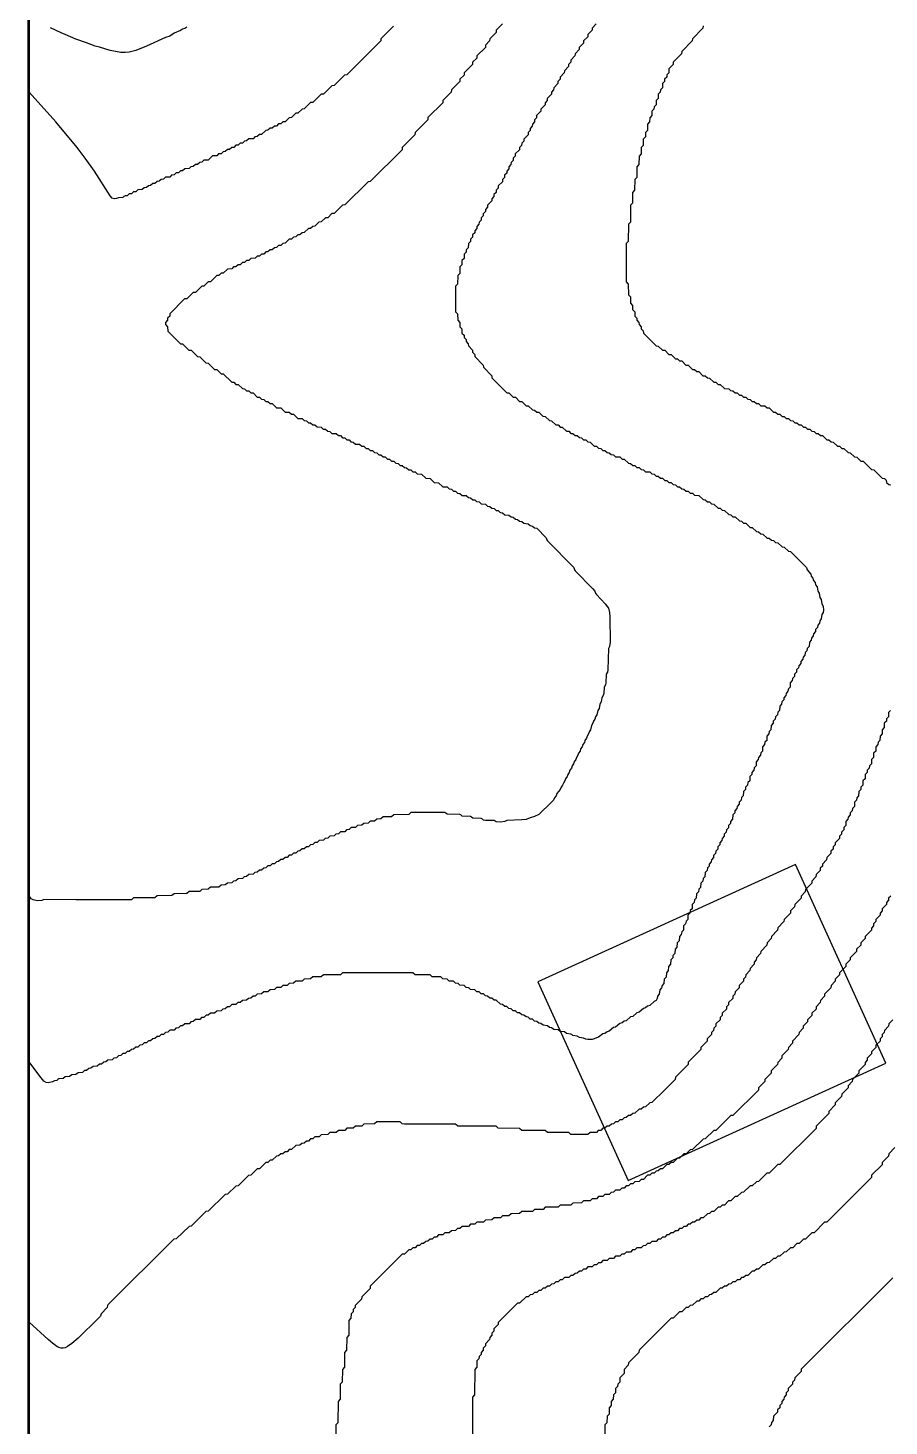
# Model space of a CAD drawing. Header units: millimetres. Extents: x 0 to 600000, y 0 to 540000.
# Drawn here: x 0 to 100917, y 195234 to 359148 of the extents above; entities that cross this region are included whole.
import ezdxf

# ---------------------------------------------------------------- set-up
doc = ezdxf.new("R2010")
doc.units = ezdxf.units.MM
for name, color, linetype in [('BLDG_BOX_RASTER', 1, 'Continuous'), ('BLDG_FOOTPRINT_RASTER', 12, 'Continuous'), ('CONTOUR_44', 5, 'Continuous'), ('CONTOUR_45', 5, 'Continuous'), ('CONTOUR_46', 150, 'Continuous'), ('CONTOUR_47', 150, 'Continuous'), ('CONTOUR_48', 130, 'Continuous'), ('CONTOUR_49', 90, 'Continuous'), ('CONTOUR_50', 90, 'Continuous'), ('CONTOUR_51', 3, 'Continuous'), ('CONTOUR_52', 60, 'Continuous'), ('CONTOUR_53', 50, 'Continuous'), ('CONTOUR_54', 40, 'Continuous'), ('CONTOUR_55', 40, 'Continuous'), ('MODEL_BOUNDARY', 7, 'Continuous')]:
    doc.layers.add(name, color=color, linetype=linetype)

msp = doc.modelspace()

# ---------------------------------------------------------------- linework, layer by layer
at = {"layer": 'BLDG_BOX_RASTER'}
msp.add_polyline3d([(89957, 261051, 50776), (59751, 247320, 49888), (70335, 224037, 51933), (100541, 237767, 53245), (89957, 261051, 50776)], close=True, dxfattribs=at)
at = {"layer": 'BLDG_FOOTPRINT_RASTER'}
msp.add_polyline3d([(70335, 224037, 51933), (100541, 237767, 53245), (89957, 261051, 50776), (59751, 247320, 49888), (70335, 224037, 51933)], close=True, dxfattribs=at)
at = {"layer": 'CONTOUR_44'}
msp.add_polyline3d([(125, 123, 44000), (599875, 124, 44000), (599876, 539875, 44000), (125, 539876, 44000), (125, 123, 44000)], close=True, dxfattribs=at)
at = {"layer": 'CONTOUR_45'}
msp.add_polyline3d([(125, 123, 45000), (599875, 124, 45000), (599876, 539875, 45000), (125, 539876, 45000), (125, 123, 45000)], close=True, dxfattribs=at)
at = {"layer": 'CONTOUR_46'}
msp.add_polyline3d([(125, 457886, 46000), (125, 123, 46000), (125, 123, 46000), (599875, 124, 46000)], dxfattribs=at)
at = {"layer": 'CONTOUR_47'}
for points in [[(125, 360358, 47000), (125, 123, 47000), (125, 123, 47000), (599875, 124, 47000)], [(18625, 359250, 47000), (18375, 359095, 47000), (18125, 359015, 47000), (17875, 358862, 47000), (17125, 358531, 47000), (16625, 358191, 47000), (16125, 358043, 47000), (13875, 356996, 47000), (12625, 356502, 47000), (11875, 356317, 47000), (11375, 356276, 47000), (10875, 356286, 47000), (9625, 356515, 47000), (8375, 356891, 47000), (7875, 356998, 47000), (6875, 357389, 47000), (5625, 357816, 47000), (4375, 358390, 47000), (3875, 358567, 47000), (2625, 359156, 47000)]]:
    msp.add_polyline3d(points, dxfattribs=at)
at = {"layer": 'CONTOUR_48'}
msp.add_polyline3d([(42857, 359375, 48000), (41375, 357889, 48000), (41354, 357625, 48000), (37375, 353650, 48000), (37107, 353625, 48000), (35875, 352400, 48000), (35606, 352375, 48000), (34625, 351401, 48000), (34356, 351375, 48000), (33375, 350402, 48000), (33125, 350391, 48000), (32375, 349653, 48000), (32125, 349641, 48000), (31625, 349153, 48000), (31375, 349141, 48000), (30875, 348653, 48000), (30602, 348625, 48000), (30125, 348155, 48000), (29875, 348143, 48000), (29625, 347902, 48000), (29375, 347892, 48000), (29125, 347652, 48000), (28875, 347641, 48000), (28625, 347401, 48000), (28375, 347391, 48000), (28125, 347150, 48000), (27875, 347140, 48000), (27375, 346655, 48000), (27125, 346643, 48000), (26875, 346403, 48000), (26595, 346375, 48000), (26375, 346155, 48000), (25875, 346140, 48000), (25625, 345900, 48000), (25375, 345891, 48000), (25125, 345651, 48000), (24875, 345641, 48000), (24625, 345401, 48000), (24375, 345391, 48000), (24125, 345152, 48000), (23875, 345142, 48000), (23625, 344902, 48000), (23375, 344892, 48000), (23125, 344653, 48000), (22875, 344642, 48000), (22625, 344404, 48000), (22345, 344375, 48000), (22125, 344155, 48000), (21625, 344140, 48000), (21125, 343659, 48000), (20625, 343641, 48000), (20375, 343404, 48000), (20125, 343393, 48000), (19875, 343155, 48000), (19625, 343144, 48000), (19375, 342907, 48000), (19090, 342875, 48000), (18875, 342660, 48000), (18375, 342643, 48000), (18125, 342407, 48000), (17875, 342395, 48000), (17625, 342159, 48000), (17375, 342147, 48000), (17125, 341911, 48000), (16834, 341875, 48000), (16625, 341666, 48000), (16125, 341646, 48000), (15875, 341413, 48000), (15625, 341399, 48000), (15375, 341167, 48000), (15125, 341152, 48000), (14875, 340921, 48000), (14625, 340904, 48000), (14375, 340675, 48000), (14125, 340657, 48000), (13875, 340431, 48000), (13625, 340411, 48000), (13375, 340191, 48000), (12875, 340161, 48000), (12625, 339944, 48000), (12375, 339921, 48000), (12125, 339710, 48000), (11875, 339682, 48000), (11625, 339484, 48000), (11375, 339450, 48000), (11221, 339375, 48000), (11125, 339279, 48000), (10625, 339230, 48000), (10375, 339143, 48000), (10125, 339132, 48000), (9875, 339209, 48000), (9625, 339465, 48000), (7780, 342375, 48000), (6719, 343875, 48000), (5766, 345125, 48000), (3276, 348125, 48000), (125, 351634, 48000), (125, 124, 48000)], dxfattribs=at)
at = {"layer": 'CONTOUR_49'}
msp.add_polyline3d([(55609, 359625, 49000), (54875, 358887, 49000), (54859, 358625, 49000), (54116, 357875, 49000), (54109, 357625, 49000), (53615, 357125, 49000), (53607, 356875, 49000), (52625, 355888, 49000), (52608, 355625, 49000), (52115, 355125, 49000), (52107, 354875, 49000), (51115, 353875, 49000), (51108, 353625, 49000), (50614, 353125, 49000), (50606, 352875, 49000), (49625, 351889, 49000), (49607, 351625, 49000), (48614, 350625, 49000), (48606, 350375, 49000), (46875, 348639, 49000), (46856, 348375, 49000), (45375, 346889, 49000), (45355, 346625, 49000), (43875, 345140, 49000), (43854, 344875, 49000), (40125, 341147, 49000), (39859, 341125, 49000), (37125, 338399, 49000), (36875, 338389, 49000), (35875, 337400, 49000), (35625, 337389, 49000), (35125, 336899, 49000), (34875, 336889, 49000), (34375, 336399, 49000), (34106, 336375, 49000), (33625, 335899, 49000), (33375, 335889, 49000), (33125, 335647, 49000), (32875, 335638, 49000), (32375, 335149, 49000), (32125, 335139, 49000), (31875, 334897, 49000), (31625, 334889, 49000), (31375, 334646, 49000), (31125, 334638, 49000), (30875, 334396, 49000), (30625, 334387, 49000), (30125, 333899, 49000), (29875, 333889, 49000), (29625, 333647, 49000), (29375, 333638, 49000), (29125, 333397, 49000), (28875, 333388, 49000), (28625, 333146, 49000), (28375, 333138, 49000), (28125, 332896, 49000), (27875, 332888, 49000), (27625, 332646, 49000), (27375, 332638, 49000), (27125, 332396, 49000), (26875, 332388, 49000), (26625, 332147, 49000), (26125, 332136, 49000), (25875, 331894, 49000), (25625, 331887, 49000), (25375, 331644, 49000), (25125, 331637, 49000), (24875, 331394, 49000), (24625, 331387, 49000), (24375, 331144, 49000), (24105, 331125, 49000), (23875, 330895, 49000), (23375, 330885, 49000), (22875, 330394, 49000), (22625, 330386, 49000), (22375, 330142, 49000), (22125, 330135, 49000), (21375, 329395, 49000), (21125, 329386, 49000), (20625, 328894, 49000), (20375, 328886, 49000), (19625, 328144, 49000), (19361, 328125, 49000), (18625, 327393, 49000), (18363, 327375, 49000), (16625, 325635, 49000), (16614, 325375, 49000), (16368, 325125, 49000), (16365, 324875, 49000), (16120, 324625, 49000), (16125, 324364, 49000), (16364, 324125, 49000), (16375, 323616, 49000), (17875, 322115, 49000), (18125, 322107, 49000), (18861, 321375, 49000), (19125, 321355, 49000), (19860, 320625, 49000), (20125, 320604, 49000), (20859, 319875, 49000), (21125, 319854, 49000), (21875, 319113, 49000), (22125, 319105, 49000), (22625, 318613, 49000), (22875, 318603, 49000), (23875, 317614, 49000), (24125, 317607, 49000), (24375, 317363, 49000), (24625, 317355, 49000), (25125, 316864, 49000), (25375, 316857, 49000), (25625, 316613, 49000), (25875, 316606, 49000), (26125, 316363, 49000), (26375, 316354, 49000), (26875, 315864, 49000), (27125, 315856, 49000), (27375, 315613, 49000), (27625, 315606, 49000), (27875, 315363, 49000), (28125, 315355, 49000), (28375, 315112, 49000), (28625, 315104, 49000), (29125, 314615, 49000), (29625, 314602, 49000), (30125, 314115, 49000), (30625, 314103, 49000), (30875, 313862, 49000), (31125, 313853, 49000), (31625, 313365, 49000), (32125, 313353, 49000), (32353, 313125, 49000), (32625, 313104, 49000), (32875, 312862, 49000), (33125, 312855, 49000), (33375, 312613, 49000), (33625, 312605, 49000), (33875, 312364, 49000), (34375, 312352, 49000), (34602, 312125, 49000), (34875, 312103, 49000), (35125, 311862, 49000), (35375, 311854, 49000), (35625, 311613, 49000), (36125, 311600, 49000), (36375, 311360, 49000), (36625, 311351, 49000), (36875, 311111, 49000), (37125, 311102, 49000), (37375, 310861, 49000), (37625, 310852, 49000), (37852, 310625, 49000), (38125, 310602, 49000), (38375, 310362, 49000), (38875, 310348, 49000), (39125, 310109, 49000), (39375, 310099, 49000), (39625, 309859, 49000), (39875, 309849, 49000), (40125, 309609, 49000), (40375, 309599, 49000), (40625, 309359, 49000), (40875, 309348, 49000), (41125, 309108, 49000), (41375, 309098, 49000), (41625, 308858, 49000), (41875, 308848, 49000), (42125, 308608, 49000), (42375, 308597, 49000), (42625, 308357, 49000), (42875, 308346, 49000), (43125, 308107, 49000), (43375, 308096, 49000), (43625, 307857, 49000), (43875, 307845, 49000), (44125, 307606, 49000), (44375, 307594, 49000), (44625, 307356, 49000), (44875, 307344, 49000), (45094, 307125, 49000), (45375, 307093, 49000), (45625, 306856, 49000), (46125, 306834, 49000), (46625, 306356, 49000), (47125, 306332, 49000), (47625, 305855, 49000), (48125, 305830, 49000), (48625, 305354, 49000), (49125, 305330, 49000), (49375, 305098, 49000), (49625, 305081, 49000), (49875, 304848, 49000), (50125, 304831, 49000), (50331, 304625, 49000), (50625, 304581, 49000), (50875, 304349, 49000), (51375, 304320, 49000), (51625, 304092, 49000), (51875, 304072, 49000), (52125, 303842, 49000), (52375, 303821, 49000), (52571, 303625, 49000), (52875, 303571, 49000), (53125, 303343, 49000), (53625, 303309, 49000), (53875, 303085, 49000), (54125, 303060, 49000), (54375, 302835, 49000), (54625, 302809, 49000), (54875, 302584, 49000), (55125, 302557, 49000), (55307, 302375, 49000), (55375, 302333, 49000), (55625, 302306, 49000), (55875, 302084, 49000), (56375, 302039, 49000), (56625, 301823, 49000), (56875, 301790, 49000), (57125, 301572, 49000), (57375, 301538, 49000), (57625, 301320, 49000), (57875, 301286, 49000), (58125, 301071, 49000), (58625, 301009, 49000), (58875, 300803, 49000), (59125, 300755, 49000), (59375, 300545, 49000), (59625, 300485, 49000), (60746, 299375, 49000), (60804, 299125, 49000), (60875, 299035, 49000), (63980, 295875, 49000), (64043, 295625, 49000), (64125, 295518, 49000), (66205, 293375, 49000), (66423, 293125, 49000), (66510, 292875, 49000), (66625, 292720, 49000), (67633, 291625, 49000), (68023, 291125, 49000), (68161, 290625, 49000), (68202, 290125, 49000), (68233, 287125, 49000), (68162, 286625, 49000), (68029, 286375, 49000), (67976, 283875, 49000), (67920, 283625, 49000), (67780, 283375, 49000), (67731, 282375, 49000), (67674, 282125, 49000), (67529, 281875, 49000), (67480, 281125, 49000), (67418, 280875, 49000), (67270, 280625, 49000), (67182, 280125, 49000), (67024, 279875, 49000), (66936, 279375, 49000), (66774, 279125, 49000), (66679, 278625, 49000), (66513, 278375, 49000), (66449, 278125, 49000), (66271, 277875, 49000), (66211, 277625, 49000), (66032, 277375, 49000), (65938, 276875, 49000), (65766, 276625, 49000), (65701, 276375, 49000), (65520, 276125, 49000), (65456, 275875, 49000), (65271, 275625, 49000), (65207, 275375, 49000), (65022, 275125, 49000), (64958, 274875, 49000), (64772, 274625, 49000), (64707, 274375, 49000), (64521, 274125, 49000), (64456, 273875, 49000), (64270, 273625, 49000), (64204, 273375, 49000), (64018, 273125, 49000), (63951, 272875, 49000), (63766, 272625, 49000), (63697, 272375, 49000), (63513, 272125, 49000), (63442, 271875, 49000), (63259, 271625, 49000), (63185, 271375, 49000), (63004, 271125, 49000), (62926, 270875, 49000), (62747, 270625, 49000), (62663, 270375, 49000), (62486, 270125, 49000), (62387, 269875, 49000), (61986, 269375, 49000), (61888, 269125, 49000), (61712, 268875, 49000), (61594, 268625, 49000), (61134, 268125, 49000), (60125, 267155, 49000), (59875, 266950, 49000), (59375, 266684, 49000), (58875, 266541, 49000), (58375, 266343, 49000), (57875, 266291, 49000), (56125, 266227, 49000), (55875, 266097, 49000), (55375, 266027, 49000), (54875, 266084, 49000), (54625, 266215, 49000), (53625, 266239, 49000), (53375, 266280, 49000), (53280, 266375, 49000), (53125, 266445, 49000), (52125, 266500, 49000), (52000, 266625, 49000), (51875, 266682, 49000), (50875, 266727, 49000), (50727, 266875, 49000), (50625, 266921, 49000), (49125, 266957, 49000), (48875, 267161, 49000), (44875, 267149, 49000), (44625, 266927, 49000), (42875, 266896, 49000), (42625, 266669, 49000), (41625, 266645, 49000), (41375, 266414, 49000), (40875, 266396, 49000), (40625, 266164, 49000), (40125, 266146, 49000), (39875, 265914, 49000), (39375, 265895, 49000), (39125, 265663, 49000), (38625, 265645, 49000), (38375, 265412, 49000), (37875, 265394, 49000), (37625, 265159, 49000), (37337, 265125, 49000), (37125, 264913, 49000), (36625, 264894, 49000), (36375, 264659, 49000), (36088, 264625, 49000), (35875, 264412, 49000), (35375, 264394, 49000), (35125, 264158, 49000), (34839, 264125, 49000), (34625, 263911, 49000), (34125, 263893, 49000), (33875, 263656, 49000), (33625, 263645, 49000), (33375, 263407, 49000), (33125, 263395, 49000), (32875, 263158, 49000), (32625, 263146, 49000), (32375, 262908, 49000), (32125, 262896, 49000), (31875, 262659, 49000), (31625, 262646, 49000), (31375, 262409, 49000), (31125, 262396, 49000), (30875, 262159, 49000), (30625, 262146, 49000), (30375, 261910, 49000), (30125, 261896, 49000), (29875, 261660, 49000), (29625, 261647, 49000), (29375, 261410, 49000), (29125, 261397, 49000), (28875, 261161, 49000), (28625, 261147, 49000), (28375, 260911, 49000), (28125, 260898, 49000), (27875, 260662, 49000), (27625, 260648, 49000), (27375, 260413, 49000), (27125, 260399, 49000), (26875, 260164, 49000), (26582, 260125, 49000), (26375, 259918, 49000), (25875, 259896, 49000), (25625, 259663, 49000), (25332, 259625, 49000), (25125, 259418, 49000), (24625, 259397, 49000), (24375, 259164, 49000), (24080, 259125, 49000), (23875, 258920, 49000), (23375, 258899, 49000), (23125, 258670, 49000), (22625, 258649, 49000), (22375, 258423, 49000), (21375, 258397, 49000), (21125, 258169, 49000), (20375, 258148, 49000), (20125, 257922, 49000), (18875, 257897, 49000), (18625, 257671, 49000), (17125, 257647, 49000), (16875, 257422, 49000), (15125, 257397, 49000), (14875, 257174, 49000), (12375, 257149, 49000), (12125, 256927, 49000), (11875, 256913, 49000), (5625, 256917, 49000), (1875, 256959, 49000), (1625, 256851, 49000), (1125, 256819, 49000), (625, 256911, 49000), (375, 257037, 49000), (125, 257391, 49000), (125, 124, 49000)], dxfattribs=at)
at = {"layer": 'CONTOUR_50'}
msp.add_polyline3d([(66610, 359625, 50000), (66116, 359125, 50000), (66110, 358875, 50000), (65616, 358375, 50000), (65610, 358125, 50000), (65125, 357637, 50000), (65110, 357375, 50000), (64616, 356875, 50000), (64610, 356625, 50000), (64116, 356125, 50000), (64110, 355875, 50000), (63616, 355375, 50000), (63611, 355125, 50000), (63366, 354875, 50000), (63359, 354625, 50000), (62875, 354138, 50000), (62859, 353875, 50000), (62366, 353375, 50000), (62360, 353125, 50000), (62115, 352875, 50000), (62109, 352625, 50000), (61616, 352125, 50000), (61610, 351875, 50000), (61365, 351625, 50000), (61358, 351375, 50000), (60866, 350875, 50000), (60860, 350625, 50000), (60615, 350375, 50000), (60608, 350125, 50000), (60125, 349638, 50000), (60109, 349375, 50000), (59616, 348875, 50000), (59610, 348625, 50000), (59366, 348375, 50000), (59359, 348125, 50000), (59115, 347875, 50000), (59109, 347625, 50000), (58865, 347375, 50000), (58858, 347125, 50000), (58614, 346875, 50000), (58607, 346625, 50000), (58115, 346125, 50000), (58109, 345875, 50000), (57865, 345625, 50000), (57858, 345375, 50000), (57614, 345125, 50000), (57607, 344875, 50000), (57115, 344375, 50000), (57109, 344125, 50000), (56865, 343875, 50000), (56858, 343625, 50000), (56614, 343375, 50000), (56608, 343125, 50000), (56364, 342875, 50000), (56357, 342625, 50000), (56114, 342375, 50000), (56107, 342125, 50000), (55864, 341875, 50000), (55856, 341625, 50000), (55613, 341375, 50000), (55605, 341125, 50000), (55114, 340625, 50000), (55107, 340375, 50000), (54864, 340125, 50000), (54857, 339875, 50000), (54613, 339625, 50000), (54606, 339375, 50000), (54363, 339125, 50000), (54354, 338875, 50000), (53864, 338375, 50000), (53857, 338125, 50000), (53614, 337875, 50000), (53606, 337625, 50000), (53363, 337375, 50000), (53356, 337125, 50000), (53113, 336875, 50000), (53106, 336625, 50000), (52863, 336375, 50000), (52856, 336125, 50000), (52613, 335875, 50000), (52606, 335625, 50000), (52363, 335375, 50000), (52356, 335125, 50000), (52113, 334875, 50000), (52106, 334625, 50000), (51864, 334375, 50000), (51857, 334125, 50000), (51615, 333875, 50000), (51604, 333375, 50000), (51375, 333146, 50000), (51356, 332875, 50000), (51115, 332625, 50000), (51105, 332125, 50000), (50864, 331875, 50000), (50855, 331375, 50000), (50615, 331125, 50000), (50605, 330375, 50000), (50365, 330125, 50000), (50355, 329125, 50000), (50115, 328875, 50000), (50116, 325875, 50000), (50355, 325625, 50000), (50365, 324875, 50000), (50605, 324625, 50000), (50614, 324125, 50000), (50855, 323875, 50000), (50865, 323375, 50000), (51107, 323125, 50000), (51125, 322856, 50000), (51356, 322625, 50000), (51363, 322375, 50000), (51606, 322125, 50000), (51614, 321875, 50000), (52104, 321375, 50000), (52113, 321125, 50000), (52356, 320875, 50000), (52375, 320610, 50000), (53354, 319625, 50000), (53375, 319359, 50000), (54354, 318375, 50000), (54375, 318110, 50000), (56111, 316375, 50000), (56375, 316356, 50000), (56875, 315864, 50000), (57125, 315855, 50000), (57625, 315363, 50000), (57875, 315355, 50000), (58375, 314863, 50000), (58625, 314855, 50000), (59125, 314364, 50000), (59375, 314356, 50000), (59625, 314113, 50000), (59875, 314104, 50000), (60358, 313625, 50000), (60625, 313604, 50000), (61125, 313113, 50000), (61375, 313105, 50000), (61875, 312614, 50000), (62125, 312606, 50000), (62375, 312363, 50000), (62625, 312354, 50000), (63125, 311864, 50000), (63375, 311857, 50000), (63625, 311613, 50000), (63875, 311606, 50000), (64125, 311363, 50000), (64375, 311355, 50000), (64625, 311113, 50000), (64875, 311105, 50000), (65125, 310862, 50000), (65375, 310854, 50000), (65625, 310612, 50000), (65875, 310603, 50000), (66375, 310113, 50000), (66625, 310106, 50000), (66875, 309863, 50000), (67125, 309855, 50000), (67375, 309612, 50000), (67625, 309604, 50000), (67875, 309362, 50000), (68125, 309354, 50000), (68354, 309125, 50000), (68625, 309104, 50000), (68875, 308863, 50000), (69375, 308850, 50000), (69625, 308610, 50000), (69875, 308599, 50000), (70375, 308112, 50000), (70625, 308103, 50000), (70875, 307861, 50000), (71125, 307852, 50000), (71375, 307611, 50000), (71625, 307602, 50000), (71852, 307375, 50000), (72125, 307352, 50000), (72375, 307111, 50000), (72875, 307097, 50000), (73125, 306858, 50000), (73375, 306848, 50000), (73625, 306608, 50000), (73875, 306598, 50000), (74125, 306358, 50000), (74375, 306347, 50000), (74625, 306108, 50000), (74875, 306097, 50000), (75125, 305857, 50000), (75375, 305846, 50000), (75625, 305607, 50000), (75875, 305596, 50000), (76125, 305357, 50000), (76375, 305345, 50000), (76625, 305106, 50000), (76875, 305094, 50000), (77125, 304856, 50000), (77375, 304843, 50000), (77593, 304625, 50000), (77875, 304593, 50000), (78125, 304356, 50000), (78625, 304332, 50000), (79125, 303853, 50000), (79375, 303839, 50000), (79625, 303602, 50000), (79875, 303587, 50000), (80125, 303350, 50000), (80375, 303333, 50000), (80875, 302851, 50000), (81125, 302835, 50000), (81375, 302599, 50000), (81625, 302580, 50000), (82125, 302100, 50000), (82375, 302082, 50000), (82625, 301846, 50000), (82875, 301826, 50000), (83375, 301347, 50000), (83625, 301328, 50000), (83875, 301093, 50000), (84125, 301071, 50000), (84625, 300593, 50000), (84875, 300570, 50000), (85375, 300093, 50000), (85625, 300070, 50000), (85875, 299838, 50000), (86125, 299811, 50000), (86625, 299338, 50000), (86875, 299312, 50000), (87125, 299083, 50000), (87375, 299054, 50000), (87625, 298827, 50000), (87875, 298793, 50000), (88375, 298325, 50000), (88625, 298286, 50000), (89125, 297818, 50000), (89375, 297772, 50000), (91251, 295875, 50000), (91303, 295625, 50000), (91747, 295125, 50000), (91799, 294875, 50000), (92004, 294625, 50000), (92050, 294375, 50000), (92251, 294125, 50000), (92297, 293875, 50000), (92489, 293625, 50000), (92554, 293125, 50000), (92740, 292875, 50000), (92801, 292375, 50000), (92978, 292125, 50000), (93040, 291625, 50000), (93188, 291375, 50000), (93233, 290875, 50000), (93188, 290625, 50000), (93040, 290375, 50000), (92977, 289875, 50000), (92796, 289625, 50000), (92755, 289375, 50000), (92557, 289125, 50000), (92520, 288875, 50000), (92315, 288625, 50000), (92281, 288375, 50000), (92070, 288125, 50000), (92040, 287875, 50000), (91826, 287625, 50000), (91798, 287375, 50000), (91583, 287125, 50000), (91543, 286625, 50000), (91329, 286375, 50000), (91302, 286125, 50000), (91125, 285948, 50000), (91082, 285875, 50000), (91057, 285625, 50000), (90835, 285375, 50000), (90811, 285125, 50000), (90587, 284875, 50000), (90564, 284625, 50000), (90339, 284375, 50000), (90317, 284125, 50000), (90090, 283875, 50000), (90070, 283625, 50000), (89842, 283375, 50000), (89823, 283125, 50000), (89594, 282875, 50000), (89576, 282625, 50000), (89348, 282375, 50000), (89321, 281875, 50000), (89125, 281679, 50000), (89076, 281375, 50000), (88846, 281125, 50000), (88828, 280875, 50000), (88597, 280625, 50000), (88580, 280375, 50000), (88348, 280125, 50000), (88333, 279875, 50000), (88101, 279625, 50000), (88078, 279125, 50000), (87875, 278922, 50000), (87832, 278625, 50000), (87599, 278375, 50000), (87584, 278125, 50000), (87351, 277875, 50000), (87337, 277625, 50000), (87103, 277375, 50000), (87082, 276875, 50000), (86875, 276668, 50000), (86837, 276375, 50000), (86604, 276125, 50000), (86583, 275625, 50000), (86375, 275417, 50000), (86337, 275125, 50000), (86104, 274875, 50000), (86083, 274375, 50000), (85875, 274167, 50000), (85837, 273875, 50000), (85602, 273625, 50000), (85589, 273375, 50000), (85355, 273125, 50000), (85334, 272625, 50000), (85125, 272416, 50000), (85088, 272125, 50000), (84853, 271875, 50000), (84840, 271625, 50000), (84605, 271375, 50000), (84585, 270875, 50000), (84375, 270665, 50000), (84338, 270375, 50000), (84103, 270125, 50000), (84090, 269875, 50000), (83855, 269625, 50000), (83835, 269125, 50000), (83625, 268915, 50000), (83588, 268625, 50000), (83352, 268375, 50000), (83339, 268125, 50000), (83103, 267875, 50000), (83089, 267625, 50000), (82853, 267375, 50000), (82841, 267125, 50000), (82605, 266875, 50000), (82585, 266375, 50000), (82351, 266125, 50000), (82337, 265875, 50000), (82102, 265625, 50000), (82088, 265375, 50000), (81852, 265125, 50000), (81838, 264875, 50000), (81602, 264625, 50000), (81588, 264375, 50000), (81352, 264125, 50000), (81338, 263875, 50000), (81102, 263625, 50000), (81088, 263375, 50000), (80852, 263125, 50000), (80838, 262875, 50000), (80602, 262625, 50000), (80588, 262375, 50000), (80352, 262125, 50000), (80338, 261875, 50000), (80102, 261625, 50000), (80088, 261375, 50000), (79852, 261125, 50000), (79839, 260875, 50000), (79625, 260661, 50000), (79590, 260375, 50000), (79355, 260125, 50000), (79333, 259625, 50000), (79125, 259417, 50000), (79087, 259125, 50000), (78853, 258875, 50000), (78831, 258375, 50000), (78625, 258169, 50000), (78584, 257875, 50000), (78352, 257625, 50000), (78328, 257125, 50000), (78125, 256922, 50000), (78082, 256625, 50000), (77850, 256375, 50000), (77825, 255875, 50000), (77625, 255675, 50000), (77579, 255375, 50000), (77349, 255125, 50000), (77322, 254625, 50000), (77125, 254428, 50000), (77076, 254125, 50000), (76847, 253875, 50000), (76818, 253375, 50000), (76625, 253182, 50000), (76573, 252875, 50000), (76345, 252625, 50000), (76316, 252125, 50000), (76092, 251875, 50000), (76060, 251375, 50000), (75839, 251125, 50000), (75803, 250625, 50000), (75625, 250447, 50000), (75583, 250375, 50000), (75559, 250125, 50000), (75337, 249875, 50000), (75299, 249375, 50000), (75083, 249125, 50000), (75041, 248625, 50000), (74828, 248375, 50000), (74781, 247875, 50000), (74572, 247625, 50000), (74516, 247125, 50000), (74309, 246875, 50000), (74269, 246625, 50000), (74061, 246375, 50000), (73986, 245875, 50000), (73789, 245625, 50000), (73746, 245375, 50000), (73633, 245125, 50000), (73375, 244989, 50000), (72875, 244526, 50000), (72625, 244460, 50000), (72375, 244248, 50000), (72125, 244197, 50000), (71625, 243746, 50000), (71375, 243695, 50000), (70875, 243246, 50000), (70625, 243195, 50000), (70125, 242750, 50000), (69875, 242699, 50000), (69625, 242489, 50000), (69375, 242444, 50000), (68875, 242004, 50000), (68625, 241952, 50000), (68125, 241522, 50000), (67875, 241464, 50000), (67625, 241269, 50000), (67375, 241214, 50000), (66875, 240822, 50000), (66625, 240750, 50000), (66375, 240612, 50000), (66125, 240545, 50000), (65625, 240536, 50000), (65375, 240586, 50000), (65125, 240720, 50000), (64625, 240783, 50000), (64375, 240951, 50000), (63875, 241008, 50000), (63758, 241125, 50000), (63625, 241191, 50000), (63125, 241242, 50000), (62875, 241434, 50000), (62375, 241483, 50000), (62125, 241680, 50000), (61625, 241728, 50000), (61375, 241932, 50000), (61125, 241962, 50000), (60875, 242172, 50000), (60375, 242216, 50000), (60125, 242426, 50000), (59875, 242455, 50000), (59625, 242672, 50000), (59375, 242699, 50000), (59125, 242919, 50000), (58875, 242945, 50000), (58625, 243166, 50000), (58375, 243191, 50000), (58125, 243414, 50000), (57875, 243437, 50000), (57625, 243662, 50000), (57375, 243684, 50000), (57125, 243911, 50000), (56875, 243932, 50000), (56625, 244159, 50000), (56375, 244179, 50000), (56125, 244408, 50000), (55875, 244428, 50000), (55625, 244658, 50000), (55375, 244679, 50000), (54875, 245151, 50000), (54625, 245168, 50000), (54375, 245401, 50000), (54125, 245416, 50000), (53875, 245650, 50000), (53625, 245665, 50000), (53375, 245899, 50000), (53125, 245913, 50000), (52875, 246147, 50000), (52625, 246160, 50000), (52375, 246394, 50000), (51875, 246413, 50000), (51663, 246625, 50000), (51375, 246658, 50000), (51125, 246893, 50000), (50625, 246910, 50000), (50410, 247125, 50000), (50125, 247155, 50000), (49875, 247391, 50000), (49375, 247405, 50000), (49125, 247640, 50000), (48625, 247653, 50000), (48375, 247889, 50000), (47375, 247903, 50000), (47125, 248138, 50000), (45375, 248153, 50000), (45125, 248388, 50000), (36875, 248386, 50000), (36625, 248149, 50000), (34625, 248136, 50000), (34375, 247897, 50000), (33375, 247886, 50000), (33125, 247647, 50000), (32375, 247636, 50000), (32125, 247397, 50000), (31375, 247386, 50000), (31125, 247146, 50000), (30625, 247136, 50000), (30375, 246897, 50000), (29875, 246887, 50000), (29625, 246647, 50000), (29125, 246637, 50000), (28875, 246397, 50000), (28375, 246387, 50000), (28125, 246147, 50000), (27625, 246137, 50000), (27375, 245897, 50000), (26875, 245887, 50000), (26625, 245646, 50000), (26375, 245638, 50000), (26125, 245397, 50000), (25850, 245375, 50000), (25625, 245150, 50000), (25125, 245138, 50000), (24875, 244897, 50000), (24600, 244875, 50000), (24375, 244650, 50000), (23875, 244638, 50000), (23625, 244398, 50000), (23375, 244389, 50000), (23125, 244149, 50000), (22848, 244125, 50000), (22625, 243902, 50000), (22125, 243889, 50000), (21875, 243650, 50000), (21375, 243638, 50000), (21125, 243398, 50000), (20875, 243390, 50000), (20625, 243150, 50000), (20347, 243125, 50000), (20125, 242903, 50000), (19625, 242889, 50000), (19375, 242650, 50000), (19097, 242625, 50000), (18875, 242403, 50000), (18375, 242389, 50000), (18125, 242150, 50000), (17875, 242141, 50000), (17625, 241902, 50000), (17345, 241875, 50000), (17125, 241655, 50000), (16625, 241640, 50000), (16375, 241402, 50000), (16125, 241392, 50000), (15875, 241153, 50000), (15625, 241143, 50000), (15375, 240904, 50000), (15125, 240893, 50000), (14875, 240655, 50000), (14625, 240644, 50000), (14375, 240406, 50000), (14125, 240394, 50000), (13875, 240157, 50000), (13625, 240145, 50000), (13375, 239908, 50000), (13125, 239896, 50000), (12875, 239659, 50000), (12625, 239646, 50000), (12375, 239411, 50000), (12125, 239397, 50000), (11875, 239162, 50000), (11625, 239148, 50000), (11375, 238913, 50000), (11125, 238899, 50000), (10875, 238665, 50000), (10625, 238650, 50000), (10375, 238418, 50000), (10078, 238375, 50000), (9875, 238172, 50000), (9375, 238149, 50000), (9125, 237919, 50000), (8875, 237903, 50000), (8625, 237673, 50000), (8375, 237656, 50000), (8125, 237430, 50000), (7625, 237403, 50000), (7375, 237177, 50000), (7125, 237159, 50000), (6875, 236934, 50000), (6625, 236913, 50000), (6375, 236695, 50000), (5875, 236663, 50000), (5625, 236449, 50000), (5125, 236416, 50000), (4875, 236208, 50000), (4375, 236173, 50000), (4125, 235975, 50000), (3625, 235935, 50000), (3498, 235875, 50000), (3375, 235752, 50000), (3125, 235715, 50000), (2875, 235571, 50000), (2375, 235461, 50000), (2125, 235502, 50000), (1875, 235684, 50000), (1375, 236264, 50000), (125, 237941, 50000), (125, 124, 50000)], dxfattribs=at)
at = {"layer": 'CONTOUR_51'}
for points in [[(79125, 359389, 51000), (79106, 359125, 51000), (77875, 357888, 51000), (77857, 357625, 51000), (76625, 356387, 51000), (76609, 356125, 51000), (75625, 355136, 51000), (75611, 354875, 51000), (75118, 354375, 51000), (75109, 353875, 51000), (74875, 353641, 51000), (74860, 353375, 51000), (74616, 353125, 51000), (74610, 352875, 51000), (74367, 352625, 51000), (74358, 352125, 51000), (74125, 351892, 51000), (74110, 351625, 51000), (73866, 351375, 51000), (73858, 350875, 51000), (73616, 350625, 51000), (73607, 350125, 51000), (73375, 349893, 51000), (73359, 349625, 51000), (73116, 349375, 51000), (73108, 348875, 51000), (72866, 348625, 51000), (72857, 348125, 51000), (72616, 347875, 51000), (72606, 347125, 51000), (72365, 346875, 51000), (72356, 346375, 51000), (72116, 346125, 51000), (72105, 345375, 51000), (71865, 345125, 51000), (71855, 344375, 51000), (71615, 344125, 51000), (71604, 343125, 51000), (71365, 342875, 51000), (71353, 341625, 51000), (71114, 341375, 51000), (71102, 340125, 51000), (70864, 339875, 51000), (70852, 338625, 51000), (70614, 338375, 51000), (70601, 336375, 51000), (70364, 336125, 51000), (70351, 334125, 51000), (70114, 333875, 51000), (70115, 329375, 51000), (70353, 329125, 51000), (70365, 327875, 51000), (70605, 327625, 51000), (70615, 326875, 51000), (70856, 326625, 51000), (70865, 326125, 51000), (71106, 325875, 51000), (71115, 325375, 51000), (71358, 325125, 51000), (71364, 324875, 51000), (71608, 324625, 51000), (71614, 324375, 51000), (71858, 324125, 51000), (71865, 323875, 51000), (72109, 323625, 51000), (72125, 323362, 51000), (73625, 321865, 51000), (73875, 321857, 51000), (74360, 321375, 51000), (74625, 321356, 51000), (75125, 320864, 51000), (75375, 320855, 51000), (75875, 320364, 51000), (76125, 320356, 51000), (76375, 320112, 51000), (76625, 320104, 51000), (77108, 319625, 51000), (77375, 319604, 51000), (77875, 319113, 51000), (78125, 319106, 51000), (78375, 318862, 51000), (78625, 318854, 51000), (79108, 318375, 51000), (79375, 318356, 51000), (79625, 318112, 51000), (79875, 318104, 51000), (80375, 317613, 51000), (80625, 317606, 51000), (80875, 317363, 51000), (81125, 317354, 51000), (81625, 316865, 51000), (82125, 316854, 51000), (82354, 316625, 51000), (82625, 316604, 51000), (82875, 316362, 51000), (83125, 316354, 51000), (83375, 316112, 51000), (83625, 316104, 51000), (83875, 315862, 51000), (84125, 315854, 51000), (84375, 315612, 51000), (84625, 315604, 51000), (84875, 315362, 51000), (85125, 315354, 51000), (85375, 315112, 51000), (85625, 315105, 51000), (85875, 314863, 51000), (86375, 314850, 51000), (86625, 314610, 51000), (86875, 314600, 51000), (87375, 314112, 51000), (87625, 314104, 51000), (87875, 313862, 51000), (88125, 313854, 51000), (88375, 313612, 51000), (88625, 313603, 51000), (88875, 313361, 51000), (89125, 313353, 51000), (89375, 313111, 51000), (89625, 313103, 51000), (89875, 312861, 51000), (90125, 312852, 51000), (90375, 312611, 51000), (90625, 312602, 51000), (90875, 312361, 51000), (91125, 312352, 51000), (91375, 312111, 51000), (91625, 312101, 51000), (91875, 311860, 51000), (92125, 311851, 51000), (92375, 311610, 51000), (92625, 311600, 51000), (92875, 311359, 51000), (93125, 311348, 51000), (93625, 310860, 51000), (93875, 310850, 51000), (94125, 310609, 51000), (94375, 310598, 51000), (94875, 310110, 51000), (95125, 310100, 51000), (95375, 309858, 51000), (95625, 309846, 51000), (96125, 309359, 51000), (96375, 309347, 51000), (96875, 308858, 51000), (97125, 308846, 51000), (97625, 308357, 51000), (97875, 308344, 51000), (98852, 307375, 51000), (99125, 307343, 51000), (100125, 306354, 51000), (100375, 306332, 51000), (100582, 306125, 51000), (100625, 305851, 51000), (100875, 305604, 51000), (101125, 305587, 51000)], [(101106, 279125, 51000), (100864, 278875, 51000), (100854, 278375, 51000), (100625, 278146, 51000), (100606, 277875, 51000), (100365, 277625, 51000), (100355, 277125, 51000), (100114, 276875, 51000), (100104, 276375, 51000), (99864, 276125, 51000), (99853, 275625, 51000), (99625, 275397, 51000), (99606, 275125, 51000), (99364, 274875, 51000), (99354, 274375, 51000), (99114, 274125, 51000), (99104, 273625, 51000), (98863, 273375, 51000), (98852, 272875, 51000), (98625, 272648, 51000), (98604, 272375, 51000), (98363, 272125, 51000), (98356, 271875, 51000), (98114, 271625, 51000), (98104, 271125, 51000), (97864, 270875, 51000), (97853, 270375, 51000), (97625, 270147, 51000), (97605, 269875, 51000), (97364, 269625, 51000), (97352, 269125, 51000), (97125, 268898, 51000), (97105, 268625, 51000), (96863, 268375, 51000), (96852, 267875, 51000), (96625, 267648, 51000), (96603, 267375, 51000), (96362, 267125, 51000), (96354, 266875, 51000), (96112, 266625, 51000), (96105, 266375, 51000), (95863, 266125, 51000), (95851, 265625, 51000), (95625, 265399, 51000), (95603, 265125, 51000), (95361, 264875, 51000), (95353, 264625, 51000), (95111, 264375, 51000), (95101, 264125, 51000), (94613, 263625, 51000), (94605, 263375, 51000), (94362, 263125, 51000), (94354, 262875, 51000), (94111, 262625, 51000), (94102, 262375, 51000), (93625, 261893, 51000), (93603, 261625, 51000), (93113, 261125, 51000), (93105, 260875, 51000), (92862, 260625, 51000), (92853, 260375, 51000), (92375, 259892, 51000), (92354, 259625, 51000), (91863, 259125, 51000), (91854, 258875, 51000), (91125, 258140, 51000), (91105, 257875, 51000), (90613, 257375, 51000), (90605, 257125, 51000), (89875, 256390, 51000), (89856, 256125, 51000), (89364, 255625, 51000), (89356, 255375, 51000), (88625, 254639, 51000), (88607, 254375, 51000), (87875, 253639, 51000), (87857, 253375, 51000), (87125, 252638, 51000), (87109, 252375, 51000), (86615, 251875, 51000), (86608, 251625, 51000), (85875, 250887, 51000), (85860, 250625, 51000), (85366, 250125, 51000), (85361, 249875, 51000), (85116, 249625, 51000), (85109, 249375, 51000), (84625, 248887, 51000), (84610, 248625, 51000), (84117, 248125, 51000), (84111, 247875, 51000), (83866, 247625, 51000), (83860, 247375, 51000), (83367, 246875, 51000), (83361, 246625, 51000), (82867, 246125, 51000), (82862, 245875, 51000), (82616, 245625, 51000), (82610, 245375, 51000), (82117, 244875, 51000), (82112, 244625, 51000), (81866, 244375, 51000), (81861, 244125, 51000), (81367, 243625, 51000), (81362, 243375, 51000), (81116, 243125, 51000), (81111, 242875, 51000), (80617, 242375, 51000), (80612, 242125, 51000), (80366, 241875, 51000), (80361, 241625, 51000), (80116, 241375, 51000), (80109, 241125, 51000), (79616, 240625, 51000), (79609, 240375, 51000), (78866, 239625, 51000), (78859, 239375, 51000), (77375, 237887, 51000), (77359, 237625, 51000), (75875, 236138, 51000), (75857, 235875, 51000), (74625, 234641, 51000), (73125, 233148, 51000), (72875, 233138, 51000), (72375, 232647, 51000), (72125, 232638, 51000), (71875, 232395, 51000), (71625, 232387, 51000), (71125, 231898, 51000), (70875, 231888, 51000), (70625, 231646, 51000), (70375, 231638, 51000), (70125, 231396, 51000), (69875, 231388, 51000), (69625, 231146, 51000), (69375, 231138, 51000), (69125, 230897, 51000), (68875, 230889, 51000), (68625, 230647, 51000), (68375, 230639, 51000), (68125, 230398, 51000), (67875, 230390, 51000), (67625, 230150, 51000), (67375, 230141, 51000), (67125, 229902, 51000), (66844, 229875, 51000), (66625, 229656, 51000), (65875, 229640, 51000), (65625, 229407, 51000), (63625, 229403, 51000), (63375, 229637, 51000), (60875, 229649, 51000), (60625, 229886, 51000), (57875, 229899, 51000), (57625, 230136, 51000), (55125, 230149, 51000), (54875, 230386, 51000), (50375, 230401, 51000), (50125, 230637, 51000), (44125, 230644, 51000), (43875, 230652, 51000), (43625, 230887, 51000), (40875, 230886, 51000), (40625, 230649, 51000), (39375, 230637, 51000), (39125, 230399, 51000), (38375, 230387, 51000), (38125, 230150, 51000), (37375, 230138, 51000), (37125, 229901, 51000), (36375, 229888, 51000), (36125, 229651, 51000), (35375, 229638, 51000), (35125, 229400, 51000), (34375, 229387, 51000), (34125, 229148, 51000), (33625, 229137, 51000), (33375, 228897, 51000), (33125, 228889, 51000), (32875, 228649, 51000), (32625, 228640, 51000), (32375, 228400, 51000), (32099, 228375, 51000), (31875, 228151, 51000), (31375, 228138, 51000), (30875, 227652, 51000), (30625, 227641, 51000), (30375, 227401, 51000), (30125, 227391, 51000), (29875, 227150, 51000), (29625, 227140, 51000), (29375, 226899, 51000), (29125, 226890, 51000), (28625, 226403, 51000), (28375, 226391, 51000), (28125, 226150, 51000), (27875, 226140, 51000), (27125, 225404, 51000), (26875, 225391, 51000), (26125, 224655, 51000), (25853, 224625, 51000), (24625, 223408, 51000), (24351, 223375, 51000), (23375, 222408, 51000), (23101, 222375, 51000), (21125, 220412, 51000), (20848, 220375, 51000), (19125, 218664, 51000), (18875, 218647, 51000), (17375, 217166, 51000), (17095, 217125, 51000), (9375, 209431, 51000), (9329, 209375, 51000), (9291, 209125, 51000), (8566, 208375, 51000), (8517, 208125, 51000), (8276, 207875, 51000), (5875, 205552, 51000), (5125, 204901, 51000), (4625, 204540, 51000), (4375, 204417, 51000), (4125, 204352, 51000), (3875, 204359, 51000), (3625, 204432, 51000), (3375, 204565, 51000), (2875, 204933, 51000), (2375, 205365, 51000), (125, 207427, 51000), (125, 124, 51000)]]:
    msp.add_polyline3d(points, dxfattribs=at)
at = {"layer": 'CONTOUR_52'}
msp.add_polyline3d([(101111, 257375, 52000), (100866, 257125, 52000), (100860, 256875, 52000), (100615, 256625, 52000), (100609, 256375, 52000), (100125, 255888, 52000), (100111, 255625, 52000), (99866, 255375, 52000), (99859, 255125, 52000), (99366, 254625, 52000), (99361, 254375, 52000), (99116, 254125, 52000), (99110, 253875, 52000), (98865, 253625, 52000), (98858, 253375, 52000), (98116, 252625, 52000), (98110, 252375, 52000), (97616, 251875, 52000), (97609, 251625, 52000), (97116, 251125, 52000), (97109, 250875, 52000), (96375, 250137, 52000), (96360, 249875, 52000), (95866, 249375, 52000), (95859, 249125, 52000), (95116, 248375, 52000), (95110, 248125, 52000), (94616, 247625, 52000), (94610, 247375, 52000), (94116, 246875, 52000), (94109, 246625, 52000), (93366, 245875, 52000), (93360, 245625, 52000), (92866, 245125, 52000), (92860, 244875, 52000), (92366, 244375, 52000), (92360, 244125, 52000), (91866, 243625, 52000), (91860, 243375, 52000), (91366, 242875, 52000), (91360, 242625, 52000), (90866, 242125, 52000), (90860, 241875, 52000), (90366, 241375, 52000), (90359, 241125, 52000), (89616, 240375, 52000), (89610, 240125, 52000), (89116, 239625, 52000), (89110, 239375, 52000), (88367, 238625, 52000), (88360, 238375, 52000), (87866, 237875, 52000), (87860, 237625, 52000), (87116, 236875, 52000), (87110, 236625, 52000), (86366, 235875, 52000), (86360, 235625, 52000), (85616, 234875, 52000), (85609, 234625, 52000), (82625, 231640, 52000), (82365, 231625, 52000), (80625, 229889, 52000), (80375, 229883, 52000), (79375, 228889, 52000), (79115, 228875, 52000), (77875, 227639, 52000), (77625, 227633, 52000), (77125, 227139, 52000), (76875, 227133, 52000), (76375, 226639, 52000), (76125, 226633, 52000), (75625, 226139, 52000), (75375, 226133, 52000), (75125, 225888, 52000), (74875, 225883, 52000), (74375, 225389, 52000), (74125, 225383, 52000), (73875, 225138, 52000), (73625, 225133, 52000), (73375, 224888, 52000), (73125, 224883, 52000), (72875, 224637, 52000), (72625, 224632, 52000), (72125, 224140, 52000), (71875, 224134, 52000), (71625, 223890, 52000), (71125, 223882, 52000), (70875, 223637, 52000), (70625, 223633, 52000), (70375, 223388, 52000), (70125, 223383, 52000), (69875, 223138, 52000), (69610, 223125, 52000), (69375, 222890, 52000), (68875, 222882, 52000), (68625, 222638, 52000), (68360, 222625, 52000), (68125, 222390, 52000), (67625, 222383, 52000), (67375, 222140, 52000), (66875, 222133, 52000), (66625, 221890, 52000), (66125, 221883, 52000), (65875, 221641, 52000), (65125, 221633, 52000), (64875, 221391, 52000), (63875, 221383, 52000), (63625, 221141, 52000), (62375, 221133, 52000), (62125, 220891, 52000), (60625, 220882, 52000), (60375, 220641, 52000), (59375, 220633, 52000), (59125, 220392, 52000), (57875, 220383, 52000), (57625, 220142, 52000), (56625, 220133, 52000), (56375, 219892, 52000), (55625, 219884, 52000), (55375, 219642, 52000), (54625, 219634, 52000), (54375, 219393, 52000), (53625, 219384, 52000), (53375, 219143, 52000), (52625, 219134, 52000), (52375, 218893, 52000), (51875, 218885, 52000), (51625, 218644, 52000), (50875, 218634, 52000), (50625, 218392, 52000), (50355, 218375, 52000), (50125, 218145, 52000), (49625, 218135, 52000), (49375, 217894, 52000), (48875, 217885, 52000), (48625, 217644, 52000), (48125, 217635, 52000), (47875, 217392, 52000), (47625, 217386, 52000), (47375, 217143, 52000), (47125, 217137, 52000), (46875, 216894, 52000), (46625, 216887, 52000), (46375, 216644, 52000), (46106, 216625, 52000), (45875, 216394, 52000), (45625, 216387, 52000), (45375, 216144, 52000), (45125, 216137, 52000), (44875, 215893, 52000), (44625, 215886, 52000), (44125, 215395, 52000), (43875, 215386, 52000), (40125, 211643, 52000), (40100, 211375, 52000), (39125, 210394, 52000), (39100, 210125, 52000), (38362, 209375, 52000), (38353, 209125, 52000), (38125, 208897, 52000), (38103, 208625, 52000), (37862, 208375, 52000), (37851, 207875, 52000), (37612, 207625, 52000), (37591, 205875, 52000), (37359, 205625, 52000), (37337, 204125, 52000), (37107, 203875, 52000), (37081, 202125, 52000), (36854, 201875, 52000), (36828, 200375, 52000), (36603, 200125, 52000), (36574, 198375, 52000), (36351, 198125, 52000), (36315, 195625, 52000), (36097, 195375, 52000), (36055, 192625, 52000)], dxfattribs=at)
at = {"layer": 'CONTOUR_53'}
msp.add_polyline3d([(101361, 242875, 53000), (100875, 242386, 53000), (100861, 242125, 53000), (100367, 241625, 53000), (100362, 241375, 53000), (100117, 241125, 53000), (100111, 240875, 53000), (99866, 240625, 53000), (99860, 240375, 53000), (99375, 239887, 53000), (99360, 239625, 53000), (98867, 239125, 53000), (98861, 238875, 53000), (98367, 238375, 53000), (98361, 238125, 53000), (98116, 237875, 53000), (98109, 237625, 53000), (97375, 236886, 53000), (97360, 236625, 53000), (96617, 235875, 53000), (96611, 235625, 53000), (96116, 235125, 53000), (96110, 234875, 53000), (95367, 234125, 53000), (95360, 233875, 53000), (94617, 233125, 53000), (94610, 232875, 53000), (93866, 232125, 53000), (93860, 231875, 53000), (92366, 230375, 53000), (92360, 230125, 53000), (88125, 225890, 53000), (87875, 225883, 53000), (86875, 224890, 53000), (86614, 224875, 53000), (85625, 223890, 53000), (85375, 223883, 53000), (84875, 223389, 53000), (84625, 223383, 53000), (83875, 222639, 53000), (83625, 222633, 53000), (83125, 222139, 53000), (82875, 222133, 53000), (82375, 221639, 53000), (82114, 221625, 53000), (81625, 221139, 53000), (81375, 221133, 53000), (81125, 220887, 53000), (80875, 220882, 53000), (80375, 220389, 53000), (80125, 220383, 53000), (79875, 220137, 53000), (79625, 220132, 53000), (79125, 219639, 53000), (78875, 219633, 53000), (78625, 219388, 53000), (78375, 219383, 53000), (78125, 219137, 53000), (77875, 219133, 53000), (77625, 218887, 53000), (77375, 218883, 53000), (77125, 218637, 53000), (76875, 218632, 53000), (76625, 218387, 53000), (76375, 218382, 53000), (76125, 218137, 53000), (75875, 218132, 53000), (75625, 217887, 53000), (75375, 217882, 53000), (75125, 217637, 53000), (74875, 217632, 53000), (74625, 217387, 53000), (74375, 217383, 53000), (74125, 217137, 53000), (73875, 217133, 53000), (73625, 216888, 53000), (73125, 216882, 53000), (72875, 216637, 53000), (72625, 216632, 53000), (72375, 216387, 53000), (72112, 216375, 53000), (71875, 216138, 53000), (71375, 216132, 53000), (71125, 215887, 53000), (70862, 215875, 53000), (70625, 215638, 53000), (70125, 215632, 53000), (69875, 215387, 53000), (69612, 215375, 53000), (69375, 215138, 53000), (68875, 215132, 53000), (68625, 214888, 53000), (68125, 214882, 53000), (67875, 214637, 53000), (67375, 214631, 53000), (67125, 214386, 53000), (66875, 214382, 53000), (66625, 214137, 53000), (66362, 214125, 53000), (66125, 213888, 53000), (65625, 213882, 53000), (65375, 213637, 53000), (65125, 213632, 53000), (64875, 213387, 53000), (64625, 213383, 53000), (64375, 213138, 53000), (64125, 213133, 53000), (63875, 212888, 53000), (63610, 212875, 53000), (63375, 212640, 53000), (62875, 212632, 53000), (62625, 212388, 53000), (62375, 212383, 53000), (62125, 212138, 53000), (61875, 212133, 53000), (61625, 211888, 53000), (61375, 211883, 53000), (61125, 211639, 53000), (60875, 211633, 53000), (60625, 211389, 53000), (60375, 211383, 53000), (60125, 211139, 53000), (59875, 211133, 53000), (59625, 210889, 53000), (59375, 210883, 53000), (59125, 210638, 53000), (58875, 210633, 53000), (58625, 210388, 53000), (58375, 210383, 53000), (57625, 209640, 53000), (57364, 209625, 53000), (55125, 207387, 53000), (55109, 207125, 53000), (54616, 206625, 53000), (54609, 206375, 53000), (54365, 206125, 53000), (54358, 205875, 53000), (54114, 205625, 53000), (54107, 205375, 53000), (53615, 204875, 53000), (53609, 204625, 53000), (53365, 204375, 53000), (53358, 204125, 53000), (53115, 203875, 53000), (53109, 203625, 53000), (52865, 203375, 53000), (52859, 203125, 53000), (52617, 202875, 53000), (52607, 202125, 53000), (52366, 201875, 53000), (52352, 198875, 53000), (52114, 198625, 53000), (52103, 187625, 53000)], dxfattribs=at)
at = {"layer": 'CONTOUR_54'}
msp.add_polyline3d([(101609, 227875, 54000), (100875, 227137, 54000), (100859, 226875, 54000), (100116, 226125, 54000), (100109, 225875, 54000), (98875, 224637, 54000), (98859, 224375, 54000), (93625, 219142, 54000), (93363, 219125, 54000), (92125, 217892, 54000), (91875, 217884, 54000), (91125, 217142, 54000), (90875, 217134, 54000), (90375, 216641, 54000), (90125, 216634, 54000), (89625, 216141, 54000), (89375, 216134, 54000), (88875, 215641, 54000), (88625, 215634, 54000), (88125, 215141, 54000), (87875, 215134, 54000), (87625, 214889, 54000), (87375, 214884, 54000), (86875, 214391, 54000), (86625, 214384, 54000), (86375, 214139, 54000), (86125, 214133, 54000), (85625, 213640, 54000), (85375, 213634, 54000), (85125, 213389, 54000), (84875, 213383, 54000), (84375, 212891, 54000), (84125, 212884, 54000), (83875, 212640, 54000), (83625, 212634, 54000), (83375, 212389, 54000), (83125, 212384, 54000), (82875, 212139, 54000), (82625, 212134, 54000), (82375, 211889, 54000), (82125, 211883, 54000), (81875, 211638, 54000), (81625, 211633, 54000), (81375, 211388, 54000), (81125, 211383, 54000), (80625, 210890, 54000), (80375, 210884, 54000), (80125, 210639, 54000), (79875, 210634, 54000), (79625, 210389, 54000), (79375, 210383, 54000), (79125, 210138, 54000), (78875, 210133, 54000), (78625, 209888, 54000), (78375, 209883, 54000), (77875, 209389, 54000), (77625, 209383, 54000), (77375, 209138, 54000), (77125, 209133, 54000), (76625, 208639, 54000), (76375, 208633, 54000), (75625, 207889, 54000), (75364, 207875, 54000), (71625, 204138, 54000), (71607, 203875, 54000), (70375, 202638, 54000), (70359, 202375, 54000), (69866, 201875, 54000), (69856, 201375, 54000), (69366, 200875, 54000), (69356, 200375, 54000), (69125, 200144, 54000), (69108, 199875, 54000), (68865, 199625, 54000), (68856, 199125, 54000), (68615, 198875, 54000), (68605, 198375, 54000), (68365, 198125, 54000), (68355, 197625, 54000), (68115, 197375, 54000), (68104, 196625, 54000), (67865, 196375, 54000), (67854, 195625, 54000), (67615, 195375, 54000), (67602, 194125, 54000)], dxfattribs=at)
at = {"layer": 'CONTOUR_55'}
msp.add_polyline3d([(101356, 212625, 55000), (90625, 201889, 55000), (90605, 201625, 55000), (89875, 200890, 55000), (89856, 200625, 55000), (89613, 200375, 55000), (89604, 200125, 55000), (89113, 199625, 55000), (89106, 199375, 55000), (88863, 199125, 55000), (88855, 198875, 55000), (88612, 198625, 55000), (88604, 198375, 55000), (88362, 198125, 55000), (88353, 197875, 55000), (88111, 197625, 55000), (88103, 197375, 55000), (87861, 197125, 55000), (87851, 196875, 55000), (87363, 196375, 55000), (87351, 195875, 55000), (87125, 195649, 55000), (87102, 195375, 55000), (86861, 195125, 55000)], dxfattribs=at)
at = {"layer": 'MODEL_BOUNDARY'}
msp.add_polyline3d([(0, 0, 43000), (600000, 0, 43000), (600000, 540000, 43000), (0, 540000, 43000)], close=True, dxfattribs=at)

doc.saveas('drawing.dxf')
